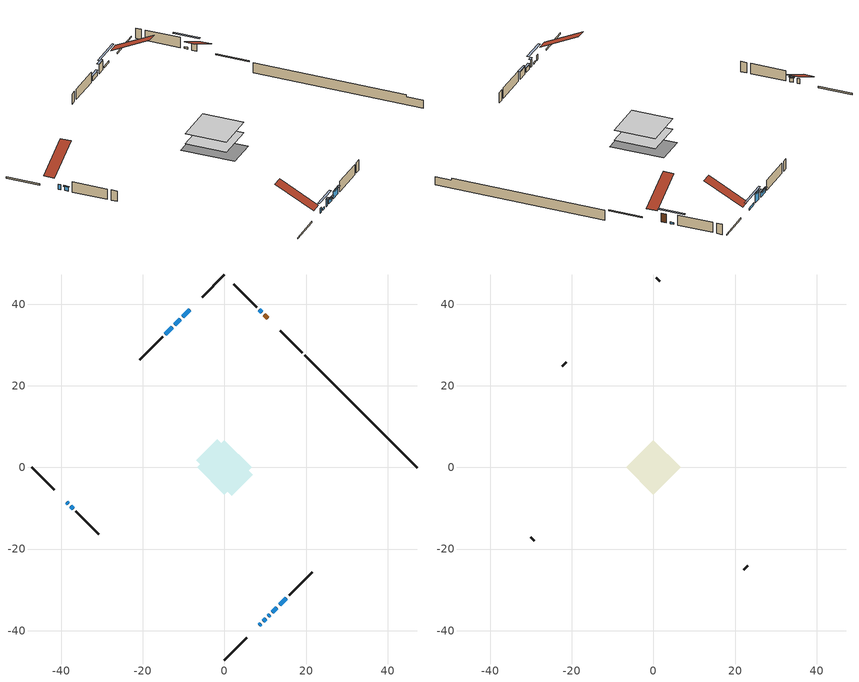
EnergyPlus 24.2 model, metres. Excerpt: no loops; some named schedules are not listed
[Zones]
conditioned space
 floor adiabatic (AdiabaticFloorConstruction): -6.63,0 0,6.63 6.63,0 0,-6.63 z0.61
 floor foundation (Slab1 construction): -6.87,1.8 -1.8,6.87 6.87,-1.8 1.8,-6.87 z-1.8
 wall outside (RimJoist1 construction): 0,-47.21 5.43,-41.78 / -47.21,0 -41.78,-5.43 / 0,47.21 -5.43,41.78 / 19.06,28.14 13.63,33.57 z0.61:0.91
 wall outside (AdiabaticWallConstruction 1): 10.57,36.64 9.78,37.43 z0.61:2.64
 wall outside (AdiabaticWallConstruction): 8.49,-38.71 8.87,-38.33 / -38.71,-8.49 -38.33,-8.87 z0.61:1.83; 9.12,38.09 8.54,38.66 / -8.5,38.71 -10.22,36.99 / 9.53,-37.68 10.11,-37.1 z0.61:1.07; -10.88,36.33 -12.17,35.04 z0.61:2.8; -12.83,34.38 -14.48,32.73 z0.61:1.63; 10.76,-36.45 11.1,-36.1 / 13.49,-33.71 15.18,-32.03 z0.61:2.31; 11.76,-35.45 12.84,-34.37 / -37.68,-9.53 -37.1,-10.11 z0.61:1.58
 wall outside (Wall1 construction): 15.84,-31.37 21.48,-25.72 / -36.45,-10.76 -30.8,-16.41 / -15.13,32.07 -20.78,26.43 / 7.89,39.32 2.24,44.96 z0.61:3.05
 wall foundation (FoundationWall1 construction): 19.72,27.49,-1.8 19.72,27.49,0.61 44.46,2.75,0.61 44.46,2.75,0.13 47.21,0,0.13 47.21,0,-1.8
 window (WindowConstruction 6): 8.5,-38.71 8.87,-38.33 z0.61:1.83
 window (WindowConstruction 8): 9.12,38.09 8.55,38.66 z0.61:1.07
 window (WindowConstruction 9): -8.5,38.71 -10.22,36.99 z0.61:1.07
 window (WindowConstruction 10): 9.53,-37.68 10.1,-37.1 z0.61:1.07
 window (WindowConstruction 7): -38.71,-8.5 -38.33,-8.87 z0.61:1.83
 window (WindowConstruction): -10.88,36.33 -12.17,35.04 z0.61:2.8
 window (WindowConstruction 1): -12.83,34.38 -14.48,32.73 z0.61:1.62
 window (WindowConstruction 2): 10.76,-36.45 11.1,-36.11 z0.61:2.31
 window (WindowConstruction 3): 11.76,-35.45 12.84,-34.37 z0.61:1.58
 window (WindowConstruction 4): 13.49,-33.71 15.18,-32.03 z0.61:2.31
 window (WindowConstruction 5): -37.68,-9.53 -37.1,-10.1 z0.61:1.58
 door (Door): 10.57,36.64 9.78,37.43 z0.61:2.64
 ceiling adiabatic (AdiabaticFloorConstruction): 0,-6.63 6.63,0 0,6.63 -6.63,0 z0.61
attic - vented
 floor to conditioned space (Floor1 construction Reversed): -6.63,0 0,6.63 6.63,0 0,-6.63 z3.05
 wall outside (Wall2 construction): 22.14,-25.07 23.07,-24.14 / -30.14,-17.06 -29.21,-17.99 / -21.44,25.77 -22.37,24.84 / 1.59,45.62 0.66,46.55 z0.61:3.05
 roof outside (Roof1 construction): 7.84,-39.37,3.05 1.57,-33.1,7.48 -0.19,-34.85,7.48 6.09,-41.12,3.05; -39.37,-7.84,3.05 -33.1,-1.57,7.48 -34.85,0.19,7.48 -41.12,-6.09,3.05; -7.84,39.37,3.05 -1.57,33.1,7.48 0.19,34.85,7.48 -6.09,41.12,3.05; 11.22,35.98,3.05 4.95,29.71,7.48 6.71,27.96,7.48 12.98,34.23,3.05
shading: 6.68,40.53 10.99,36.22 11.28,36.51 6.97,40.82 z3.71; -12.09,35.12 -6.63,40.58 -6.92,40.87 -12.38,35.41 z3.71; 11.97,-35.24 7.66,-39.54 7.95,-39.84 12.26,-35.53 z3.71; -12.31,34.9 -10.73,36.47 -11.03,36.76 -12.6,35.19 z3; -14.62,32.59 -12.68,34.52 -12.98,34.81 -14.91,32.88 z1.83; 11.24,-35.96 10.62,-36.59 10.91,-36.88 11.54,-36.25 z2.51; 12.98,-34.23 11.62,-35.59 11.91,-35.88 13.27,-34.52 z1.78; 15.32,-31.88 13.35,-33.86 13.64,-34.15 15.61,-32.18 z2.51; -36.96,-10.25 -37.82,-9.39 -38.11,-9.68 -37.25,-10.54 z1.78
[Building]
Building 1: Terrain=Suburbs
[Site:Location]
Quebec Intl AP_QC: Latitude {deg}=46.8; Longitude {deg}=-71.38; Time Zone {hr}=-5; Elevation {m}=74; Keep Site Location Information=Yes
[Site:GroundTemperature:Shallow]
0.0108218, -2.24938, -2.43038, -1.3578, 2.94801, 7.23376, 10.9493, 13.303, 13.5029, 11.5886, 7.96783, 3.81355
[Site:WaterMainsTemperature]
Calculation Method=Schedule; Temperature Schedule=mains temperature schedule
[Material] Roughness=Rough; Thermal Absorptance=0.9
Name | Thickness {m} | Conductivity {W/m-K} | Density {kg/m3} | Specific Heat {J/kg-K} | Solar Absorptance | Visible Absorptance
asphalt or fiberglass shingles | 0.00635 | 0.162714 | 1121.4 | 1465.45 | 0.4 | 0.4
ceiling loosefill ins | 0.338667 | 0.0480833 | 16.02 | 1046.75 | 0.7 | 0.7
ceiling stud and cavity | 0.1397 | 0.0817067 | 65.682 | 1177.47 | 0.7 | 0.7
concrete 4.0 in. | 0.1016 | 1.803125 | 2242.8 | 837.4 | 0.7 | 0.7
concrete 8.0 in. | 0.2032 | 1.803125 | 2242.8 | 837.4 | 0.7 | 0.7
door material | 0.04445 | 0.053851 | 512.64 | 1214.23 | 0.7 | 0.7
exterior vertical ins | 0.0421978 | 0.029427 | 32.04 | 1214.23 | 0.7 | 0.7
floor covering | 0.0127 | 0.0433444 | 54.468 | 1339.84 | 0.6 | 0.6
floor rigid ins; wall rigid ins 1 | 0.512978 | 0.029427 | 32.04 | 1214.23 | 0.7 | 0.7
floor stud and cavity | 0.1397 | 1.75129 | 37.0049 | 1207.88 | 0.7 | 0.7
furniture material conditioned space 1 | 0.1524 | 0.115458 | 640.8 | 1214.23 | 0.6 | 0.6
gypsum board | 0.0127 | 0.160291 | 801 | 837.4 | 0.6 | 0.6
gypsum board 1 | 0.0127 | 0.160291 | 801 | 837.4 | 0.7 | 0.7
osb sheathing 0.5 in. | 0.0127 | 0.115458 | 512.64 | 1214.23 | 0.7 | 0.7
osb sheathing 0.75 in. | 0.01905 | 0.115458 | 512.64 | 1214.23 | 0.7 | 0.7
osb sheathing 2.0 in. | 0.0508 | 0.115458 | 512.64 | 1214.23 | 0.7 | 0.7
rim joist stud and cavity | 0.0508 | 0.0329873 | 125.044 | 1163.47 | 0.6 | 0.6
wall rigid ins | 0.051816 | 0.029427 | 32.04 | 1214.23 | 0.7 | 0.7
wall stud and cavity | 0.1397 | 0.714818 | 139.0536 | 1170.24 | 0.7 | 0.7
wall stud and cavity 1 | 0.0889 | 6.9971 | 50.32683 | 1063.81 | 0.6 | 0.6
wall stud and cavity 2 | 0.0889 | 0.380278 | 52.3479 | 1209.89 | 0.7 | 0.7
wall stud and cavity 3 | 0.0889 | 0.391764 | 83.0341 | 1211.67 | 0.7 | 0.7
wood siding | 0.0254 | 0.102417 | 544.68 | 1172.36 | 0.4 | 0.4
wood siding 1 | 0.00254 | 0.102417 | 544.68 | 1172.36 | 0.4 | 0.4
wood siding 2; wood siding 3; wood siding 4 | 0.0254 | 0.102417 | 544.68 | 1172.36 | 0.7 | 0.7
[WindowMaterial:SimpleGlazingSystem]
Name | U-Factor {W/m2-K} | Solar Heat Gain Coefficient
WindowMaterial | 2.82708 | 0.6
WindowMaterial 1 | 2.78222 | 0.58
WindowMaterial 2 | 2.770864 | 0.5
WindowMaterial 3 | 2.78563 | 0.6
WindowMaterial 4 | 2.79528 | 0.66
WindowMaterial 5 | 2.77597 | 0.55
WindowMaterial 6 | 2.98152 | 0.61
WindowMaterial 7 | 2.75724 | 0.45
[Construction]
AdiabaticFloorConstruction: floor stud and cavity, floor rigid ins, osb sheathing 0.75 in., floor covering
AdiabaticWallConstruction: wood siding 3, wall rigid ins 1, wall stud and cavity 2, gypsum board
AdiabaticWallConstruction 1: wood siding 4, wall rigid ins 1, wall stud and cavity 2, gypsum board
Door: door material
Floor1 construction Reversed: gypsum board, ceiling stud and cavity, ceiling loosefill ins
FoundationWall1 construction: concrete 8.0 in., gypsum board 1
furniture construction conditioned space 1: furniture material conditioned space 1
PartitionWallConstruction: gypsum board, wall stud and cavity 3, gypsum board
RimJoist1 construction: wood siding 2, osb sheathing 2.0 in., rim joist stud and cavity
Roof1 construction: asphalt or fiberglass shingles
Slab1 construction: concrete 4.0 in.
Wall1 construction: wood siding, wall rigid ins, osb sheathing 0.5 in., wall stud and cavity, gypsum board
Wall2 construction: wood siding 1, wall stud and cavity 1
WindowConstruction: WindowMaterial
WindowConstruction 1: WindowMaterial 1
WindowConstruction 10; WindowConstruction 8; WindowConstruction 9: WindowMaterial 7
WindowConstruction 2: WindowMaterial 2
WindowConstruction 3: WindowMaterial 3
WindowConstruction 4: WindowMaterial 4
WindowConstruction 5: WindowMaterial 5
WindowConstruction 6; WindowConstruction 7: WindowMaterial 6
[Zone] Multiplier=1; Part of Total Floor Area=Yes
Name | Volume {m3}
attic - vented | 61.5092
conditioned space | 444.3
[Space]
Name | Zone | Volume {m3}
attic - vented 1 | attic - vented | 61.5092
conditioned space 1 | conditioned space | 444.3
[ZoneInfiltration:EffectiveLeakageArea]
infil attic - vented 1: Zone or Space=attic - vented 1; Schedule=Always On Discrete; Effective Air Leakage Area {cm2}=3248.49; Stack Coefficient=0.000477993; Wind Coefficient=1.47717e-05
[ZoneMixing]
whole house fan mix: Zone or Space=attic - vented; Schedule=Always On Continuous; Design Flow Rate Calculation Method=Flow/Zone; Design Flow Rate {m3/s}=0; Source Zone or Space=conditioned space
[SurfaceProperty:ExposedFoundationPerimeter]
Slab1: Exposed Perimeter Calculation Method=TotalExposedPerimeter; Total Exposed Perimeter {m}=38.873
[InternalMass] Zone or ZoneList=conditioned space; Space or SpaceList=conditioned space 1
Name | Construction | Surface Area {m2}
furniture mass conditioned space 1 | furniture construction conditioned space 1 | 70.3997
partition wall mass | PartitionWallConstruction | 175.999
[Lights]
interior lighting: Zone or ZoneList or Space or SpaceList=conditioned space 1; Schedule=interior lighting schedule; Design Level Calculation Method=LightingLevel; Lighting Level {W}=343.2; Return Air Fraction=0; Fraction Radiant=0.6; Fraction Visible=0.2; Fraction Replaceable=1
[People]
occupants: Zone or ZoneList or Space or SpaceList=conditioned space 1; Number of People Schedule=occupants schedule; Number of People Calculation Method=People; Number of People=3; Fraction Radiant=0.314171; Sensible Heat Fraction=0.56303; Activity Level Schedule=occupants activity schedule; Carbon Dioxide Generation Rate {m3/s-W}=0; Enable ASHRAE 55 Comfort Warnings=No; Mean Radiant Temperature Calculation Type=EnclosureAveraged
[ElectricEquipment] Zone or ZoneList or Space or SpaceList=conditioned space 1; Design Level Calculation Method=EquipmentLevel
Name | Schedule | Design Level {W} | Fraction Latent | Fraction Radiant | Fraction Lost
clothes dryer | clothes dryer schedule | 140.772 | 0.015 | 0.081 | 0.85
clothes washer | clothes washer schedule | 32.1985 | 0.03 | 0.162 | 0.7
cooking range | cooking range schedule | 215.147 | 0.08 | 0.432 | 0.2
dishwasher | dishwasher schedule | 66.8632 | 0.3 | 0.18 | 0.4
fridge | fridge schedule | 72.9452 | 0 | 0.6 | 0
mech vent house fan | mech vent house fan schedule | 19.9167 | 0 | 0 | 0.5
mech vent house fan cfis | mech vent house fan cfis schedule | 0 | 0 | 0 | 0
mech vent range fan 0 | mech vent range fan 0 schedule | 57 | 0 | 0 | 1
misc plug loads | misc plug loads schedule | 494.7 | 0.045 | 0.513 | 0.1
whole house fan | Always On Discrete | 0 | 0 | 0 | 1
[OtherEquipment] Zone or ZoneList or Space or SpaceList=conditioned space 1; Design Level Calculation Method=EquipmentLevel
Name | Fuel Type | Schedule | Design Level {W} | Fraction Latent | Fraction Radiant | Fraction Lost
clothes dryer 1 | Electricity | clothes dryer schedule | 0 | 0.015 | 0.081 | 0.85
cooking range 1 | Electricity | cooking range schedule | 0 | 0.08 | 0.432 | 0.2
general water use latent | None | general water use schedule | 62.594 | 1 | 0 | 0
general water use sensible | None | general water use schedule | -61.6891 | 0 | 0.6 | 0
mech vent house fan latent load | None | Always On Discrete | 0 | 1 | 0 | 0
mech vent house fan sensible load | None | Always On Discrete | 0 | 0 | 0 | 0
water heater energy adjustment1 | Electricity | Always On Discrete | 0.01 | 0 | 0 | 1
[ZoneInfiltration:DesignFlowRate] Zone or ZoneList or Space or SpaceList=conditioned space 1; Schedule=Always On Discrete; Design Flow Rate Calculation Method=Flow/Zone; Design Flow Rate {m3/s}=0
infil flow; natural vent flow; whole house fan flow
[ZoneControl:Thermostat]
conditioned space Thermostat: Zone or ZoneList=conditioned space; Control Type Schedule=conditioned space Thermostat Schedule; Control 1=conditioned space temperature setpoint; Temperature Difference Between Cutout And Setpoint {deltaC}=0
[ZoneHVAC:Baseboard:Convective:Electric]
electric baseboard: Availability Schedule=Always On Discrete; Heating Design Capacity {W}=7268.75; Efficiency=1
[Zone equipment]
conditioned space: electric baseboard
[Foundation:Kiva]
Foundation Kiva 1: Initial Indoor Air Temperature {C}=18; Wall Height Above Grade {m}=0.609996; Wall Depth Below Slab {m}=0.2032; Custom Block Material Name 1=exterior vertical ins; Custom Block Depth 1 {m}=2.40999; Custom Block X Position 1 {m}=0.2159; Custom Block Z Position 1 {m}=0
[Foundation:Kiva:Settings]
Soil Conductivity {W/m-K}=0.849921; Soil Density {kg/m3}=1842.3; Soil Specific Heat {J/kg-K}=418.7; Ground Solar Absorptivity=0.9; Ground Thermal Absorptivity=0.9; Ground Surface Roughness {m}=0.03; Far-Field Width {m}=40; Deep-Ground Boundary Condition=ZeroFlux; Deep-Ground Depth {m}=40; Minimum Cell Dimension {m}=0.2; Maximum Cell Growth Coefficient=3; Simulation Timestep=Timestep
[Exterior:Lights]
exterior lighting: Schedule=exterior lighting schedule; Design Level {W}=75.6
[EnergyManagementSystem:GlobalVariable]
infil_program_Qfan
infil_program_Qinf
natural_vent_program_Qnv
natural_vent_program_Qwhf
[EnergyManagementSystem:Sensor]
Name | Output:Variable or Output:Meter Index Key | Output:Variable or Output:Meter
airflow_gain | infil flow | Infiltration Sensible Heat Gain Energy
airflow_gain_1 | natural vent flow | Infiltration Sensible Heat Gain Energy
airflow_gain_2 | whole house fan flow | Infiltration Sensible Heat Gain Energy
airflow_loss | infil flow | Infiltration Sensible Heat Loss Energy
airflow_loss_1 | natural vent flow | Infiltration Sensible Heat Loss Energy
airflow_loss_2 | whole house fan flow | Infiltration Sensible Heat Loss Energy
clg_load_cond |  | Cooling:EnergyTransfer:Zone:CONDITIONED SPACE
clg_sp_s; clg_sp_s_1 | cooling setpoint | Schedule Value
clothes_dryer_exhaust_0_sch_s | clothes dryer exhaust 0 schedule | Schedule Value
conditioned_space_clg_unmet_s | conditioned space | Zone Cooling Setpoint Not Met Time
conditioned_space_htg_unmet_s | conditioned space | Zone Heating Setpoint Not Met Time
cool_season | cooling season schedule | Schedule Value
fridge_tin_s | conditioned space | Zone Mean Air Temperature
htg_load_cond |  | Heating:EnergyTransfer:Zone:CONDITIONED SPACE
htg_sp_s; htg_sp_s_1 | heating setpoint | Schedule Value
ig_ee_conv | clothes dryer | Electric Equipment Convective Heating Energy
ig_ee_conv_2 | cooking range | Electric Equipment Convective Heating Energy
ig_ee_conv_4 | fridge | Electric Equipment Convective Heating Energy
ig_ee_conv_5 | misc plug loads | Electric Equipment Convective Heating Energy
ig_ee_conv_6 | whole house fan | Electric Equipment Convective Heating Energy
ig_ee_rad | clothes dryer | Electric Equipment Radiant Heating Energy
ig_ee_rad_2 | cooking range | Electric Equipment Radiant Heating Energy
ig_ee_rad_4 | fridge | Electric Equipment Radiant Heating Energy
ig_ee_rad_5 | misc plug loads | Electric Equipment Radiant Heating Energy
ig_ee_rad_6 | whole house fan | Electric Equipment Radiant Heating Energy
ig_lgt_conv | interior lighting | Lights Convective Heating Energy
ig_lgt_rad | interior lighting | Lights Radiant Heating Energy
ig_lgt_vis | interior lighting | Lights Visible Radiation Heating Energy
ig_oe_conv | clothes dryer 1 | Other Equipment Convective Heating Energy
ig_oe_conv_1 | cooking range 1 | Other Equipment Convective Heating Energy
ig_oe_conv_2 | general water use latent | Other Equipment Convective Heating Energy
ig_oe_conv_3 | general water use sensible | Other Equipment Convective Heating Energy
ig_oe_conv_4 | water heater energy adjustment1 | Other Equipment Convective Heating Energy
ig_oe_rad | clothes dryer 1 | Other Equipment Radiant Heating Energy
ig_oe_rad_1 | cooking range 1 | Other Equipment Radiant Heating Energy
ig_oe_rad_2 | general water use latent | Other Equipment Radiant Heating Energy
ig_oe_rad_3 | general water use sensible | Other Equipment Radiant Heating Energy
ig_oe_rad_4 | water heater energy adjustment1 | Other Equipment Radiant Heating Energy
ig_ppl_conv | occupants | People Convective Heating Energy
ig_ppl_rad | occupants | People Radiant Heating Energy
im_conv | furniture mass conditioned space 1 | Surface Inside Face Convection Heat Gain Energy
im_conv_1 | partition wall mass | Surface Inside Face Convection Heat Gain Energy
im_ig | furniture mass conditioned space 1 | Surface Inside Face Internal Gains Radiation Heat Gain Energy
im_ig_1 | partition wall mass | Surface Inside Face Internal Gains Radiation Heat Gain Energy
im_lgt | furniture mass conditioned space 1 | Surface Inside Face Lights Radiation Heat Gain Energy
im_lgt_1 | partition wall mass | Surface Inside Face Lights Radiation Heat Gain Energy
im_sol | furniture mass conditioned space 1 | Surface Inside Face Solar Radiation Heat Gain Energy
im_sol_1 | partition wall mass | Surface Inside Face Solar Radiation Heat Gain Energy
im_surf | furniture mass conditioned space 1 | Surface Inside Face Net Surface Thermal Radiation Heat Gain Energy
im_surf_1 | partition wall mass | Surface Inside Face Net Surface Thermal Radiation Heat Gain Energy
mech_vent_range_fan_0_sch_s | mech vent range fan 0 schedule | Schedule Value
mv_conv | mech vent house fan | Electric Equipment Convective Heating Energy
mv_conv_1 | mech vent house fan cfis | Electric Equipment Convective Heating Energy
mv_conv_2 | mech vent range fan 0 | Electric Equipment Convective Heating Energy
mv_conv_3 | mech vent house fan latent load | Other Equipment Convective Heating Energy
mv_conv_4 | mech vent house fan sensible load | Other Equipment Convective Heating Energy
mv_rad | mech vent house fan | Electric Equipment Radiant Heating Energy
mv_rad_1 | mech vent house fan cfis | Electric Equipment Radiant Heating Energy
mv_rad_2 | mech vent range fan 0 | Electric Equipment Radiant Heating Energy
mv_rad_3 | mech vent house fan latent load | Other Equipment Radiant Heating Energy
mv_rad_4 | mech vent house fan sensible load | Other Equipment Radiant Heating Energy
natural_vent_s | natural vent schedule | Schedule Value
out_pb_s |  | Site Outdoor Air Barometric Pressure
out_wt_s |  | Site Outdoor Air Humidity Ratio
site_vw_s |  | Site Wind Speed
ss_back_out | Window1 | Surface Window Shortwave from Zone Back Out Window Heat Transfer Rate
ss_back_out_1 | Window10 | Surface Window Shortwave from Zone Back Out Window Heat Transfer Rate
ss_back_out_10 | Window9 | Surface Window Shortwave from Zone Back Out Window Heat Transfer Rate
ss_back_out_2 | Window11 | Surface Window Shortwave from Zone Back Out Window Heat Transfer Rate
ss_back_out_3 | Window14 | Surface Window Shortwave from Zone Back Out Window Heat Transfer Rate
ss_back_out_4 | Window2 | Surface Window Shortwave from Zone Back Out Window Heat Transfer Rate
ss_back_out_5 | Window3 | Surface Window Shortwave from Zone Back Out Window Heat Transfer Rate
ss_back_out_6 | Window4 | Surface Window Shortwave from Zone Back Out Window Heat Transfer Rate
ss_back_out_7 | Window6 | Surface Window Shortwave from Zone Back Out Window Heat Transfer Rate
ss_back_out_8 | Window7 | Surface Window Shortwave from Zone Back Out Window Heat Transfer Rate
ss_back_out_9 | Window8 | Surface Window Shortwave from Zone Back Out Window Heat Transfer Rate
ss_conv | Door1 | Surface Inside Face Convection Heat Gain Energy
ss_conv_1 | Window1 | Surface Inside Face Convection Heat Gain Energy
ss_conv_10 | Window8 | Surface Inside Face Convection Heat Gain Energy
ss_conv_11 | Window9 | Surface Inside Face Convection Heat Gain Energy
ss_conv_2 | Window10 | Surface Inside Face Convection Heat Gain Energy
ss_conv_3 | Window11 | Surface Inside Face Convection Heat Gain Energy
ss_conv_4 | Window14 | Surface Inside Face Convection Heat Gain Energy
ss_conv_5 | Window2 | Surface Inside Face Convection Heat Gain Energy
ss_conv_6 | Window3 | Surface Inside Face Convection Heat Gain Energy
ss_conv_7 | Window4 | Surface Inside Face Convection Heat Gain Energy
ss_conv_8 | Window6 | Surface Inside Face Convection Heat Gain Energy
ss_conv_9 | Window7 | Surface Inside Face Convection Heat Gain Energy
ss_ig | Door1 | Surface Inside Face Internal Gains Radiation Heat Gain Energy
ss_ig_1 | Window1 | Surface Inside Face Internal Gains Radiation Heat Gain Energy
ss_ig_10 | Window8 | Surface Inside Face Internal Gains Radiation Heat Gain Energy
ss_ig_11 | Window9 | Surface Inside Face Internal Gains Radiation Heat Gain Energy
ss_ig_2 | Window10 | Surface Inside Face Internal Gains Radiation Heat Gain Energy
ss_ig_3 | Window11 | Surface Inside Face Internal Gains Radiation Heat Gain Energy
ss_ig_4 | Window14 | Surface Inside Face Internal Gains Radiation Heat Gain Energy
ss_ig_5 | Window2 | Surface Inside Face Internal Gains Radiation Heat Gain Energy
ss_ig_6 | Window3 | Surface Inside Face Internal Gains Radiation Heat Gain Energy
ss_ig_7 | Window4 | Surface Inside Face Internal Gains Radiation Heat Gain Energy
ss_ig_8 | Window6 | Surface Inside Face Internal Gains Radiation Heat Gain Energy
ss_ig_9 | Window7 | Surface Inside Face Internal Gains Radiation Heat Gain Energy
ss_lgt | Door1 | Surface Inside Face Lights Radiation Heat Gain Energy
ss_sol | Door1 | Surface Inside Face Solar Radiation Heat Gain Energy
ss_surf | Door1 | Surface Inside Face Net Surface Thermal Radiation Heat Gain Energy
ss_surf_1 | Window1 | Surface Inside Face Net Surface Thermal Radiation Heat Gain Energy
ss_surf_10 | Window8 | Surface Inside Face Net Surface Thermal Radiation Heat Gain Energy
ss_surf_11 | Window9 | Surface Inside Face Net Surface Thermal Radiation Heat Gain Energy
ss_surf_2 | Window10 | Surface Inside Face Net Surface Thermal Radiation Heat Gain Energy
ss_surf_3 | Window11 | Surface Inside Face Net Surface Thermal Radiation Heat Gain Energy
ss_surf_4 | Window14 | Surface Inside Face Net Surface Thermal Radiation Heat Gain Energy
ss_surf_5 | Window2 | Surface Inside Face Net Surface Thermal Radiation Heat Gain Energy
ss_surf_6 | Window3 | Surface Inside Face Net Surface Thermal Radiation Heat Gain Energy
ss_surf_7 | Window4 | Surface Inside Face Net Surface Thermal Radiation Heat Gain Energy
ss_surf_8 | Window6 | Surface Inside Face Net Surface Thermal Radiation Heat Gain Energy
ss_surf_9 | Window7 | Surface Inside Face Net Surface Thermal Radiation Heat Gain Energy
ss_trans_in | Window1 | Surface Window Transmitted Solar Radiation Rate
ss_trans_in_1 | Window10 | Surface Window Transmitted Solar Radiation Rate
ss_trans_in_10 | Window9 | Surface Window Transmitted Solar Radiation Rate
ss_trans_in_2 | Window11 | Surface Window Transmitted Solar Radiation Rate
ss_trans_in_3 | Window14 | Surface Window Transmitted Solar Radiation Rate
ss_trans_in_4 | Window2 | Surface Window Transmitted Solar Radiation Rate
ss_trans_in_5 | Window3 | Surface Window Transmitted Solar Radiation Rate
ss_trans_in_6 | Window4 | Surface Window Transmitted Solar Radiation Rate
ss_trans_in_7 | Window6 | Surface Window Transmitted Solar Radiation Rate
ss_trans_in_8 | Window7 | Surface Window Transmitted Solar Radiation Rate
ss_trans_in_9 | Window8 | Surface Window Transmitted Solar Radiation Rate
ss_trans_out | Window1 | Surface Inside Face Initial Transmitted Diffuse Transmitted Out Window Solar Radiation Rate
ss_trans_out_1 | Window10 | Surface Inside Face Initial Transmitted Diffuse Transmitted Out Window Solar Radiation Rate
ss_trans_out_10 | Window9 | Surface Inside Face Initial Transmitted Diffuse Transmitted Out Window Solar Radiation Rate
ss_trans_out_2 | Window11 | Surface Inside Face Initial Transmitted Diffuse Transmitted Out Window Solar Radiation Rate
ss_trans_out_3 | Window14 | Surface Inside Face Initial Transmitted Diffuse Transmitted Out Window Solar Radiation Rate
ss_trans_out_4 | Window2 | Surface Inside Face Initial Transmitted Diffuse Transmitted Out Window Solar Radiation Rate
ss_trans_out_5 | Window3 | Surface Inside Face Initial Transmitted Diffuse Transmitted Out Window Solar Radiation Rate
ss_trans_out_6 | Window4 | Surface Inside Face Initial Transmitted Diffuse Transmitted Out Window Solar Radiation Rate
ss_trans_out_7 | Window6 | Surface Inside Face Initial Transmitted Diffuse Transmitted Out Window Solar Radiation Rate
ss_trans_out_8 | Window7 | Surface Inside Face Initial Transmitted Diffuse Transmitted Out Window Solar Radiation Rate
ss_trans_out_9 | Window8 | Surface Inside Face Initial Transmitted Diffuse Transmitted Out Window Solar Radiation Rate
s_conv | Floor1 | Surface Inside Face Convection Heat Gain Energy
s_conv_1 | FoundationWall1 | Surface Inside Face Convection Heat Gain Energy
s_conv_10 | Wall1:225 | Surface Inside Face Convection Heat Gain Energy
s_conv_11 | Wall1:315 | Surface Inside Face Convection Heat Gain Energy
s_conv_12 | Wall1:45 | Surface Inside Face Convection Heat Gain Energy
s_conv_2 | inferred conditioned ceiling | Surface Inside Face Convection Heat Gain Energy
s_conv_3 | inferred conditioned floor | Surface Inside Face Convection Heat Gain Energy
s_conv_4 | RimJoist1:135 | Surface Inside Face Convection Heat Gain Energy
s_conv_5 | RimJoist1:225 | Surface Inside Face Convection Heat Gain Energy
s_conv_6 | RimJoist1:315 | Surface Inside Face Convection Heat Gain Energy
s_conv_7 | RimJoist1:45 | Surface Inside Face Convection Heat Gain Energy
s_conv_8 | Slab1 | Surface Inside Face Convection Heat Gain Energy
s_conv_9 | Wall1:135 | Surface Inside Face Convection Heat Gain Energy
s_ig | Floor1 | Surface Inside Face Internal Gains Radiation Heat Gain Energy
s_ig_1 | FoundationWall1 | Surface Inside Face Internal Gains Radiation Heat Gain Energy
s_ig_10 | Wall1:225 | Surface Inside Face Internal Gains Radiation Heat Gain Energy
s_ig_11 | Wall1:315 | Surface Inside Face Internal Gains Radiation Heat Gain Energy
s_ig_12 | Wall1:45 | Surface Inside Face Internal Gains Radiation Heat Gain Energy
s_ig_2 | inferred conditioned ceiling | Surface Inside Face Internal Gains Radiation Heat Gain Energy
s_ig_3 | inferred conditioned floor | Surface Inside Face Internal Gains Radiation Heat Gain Energy
